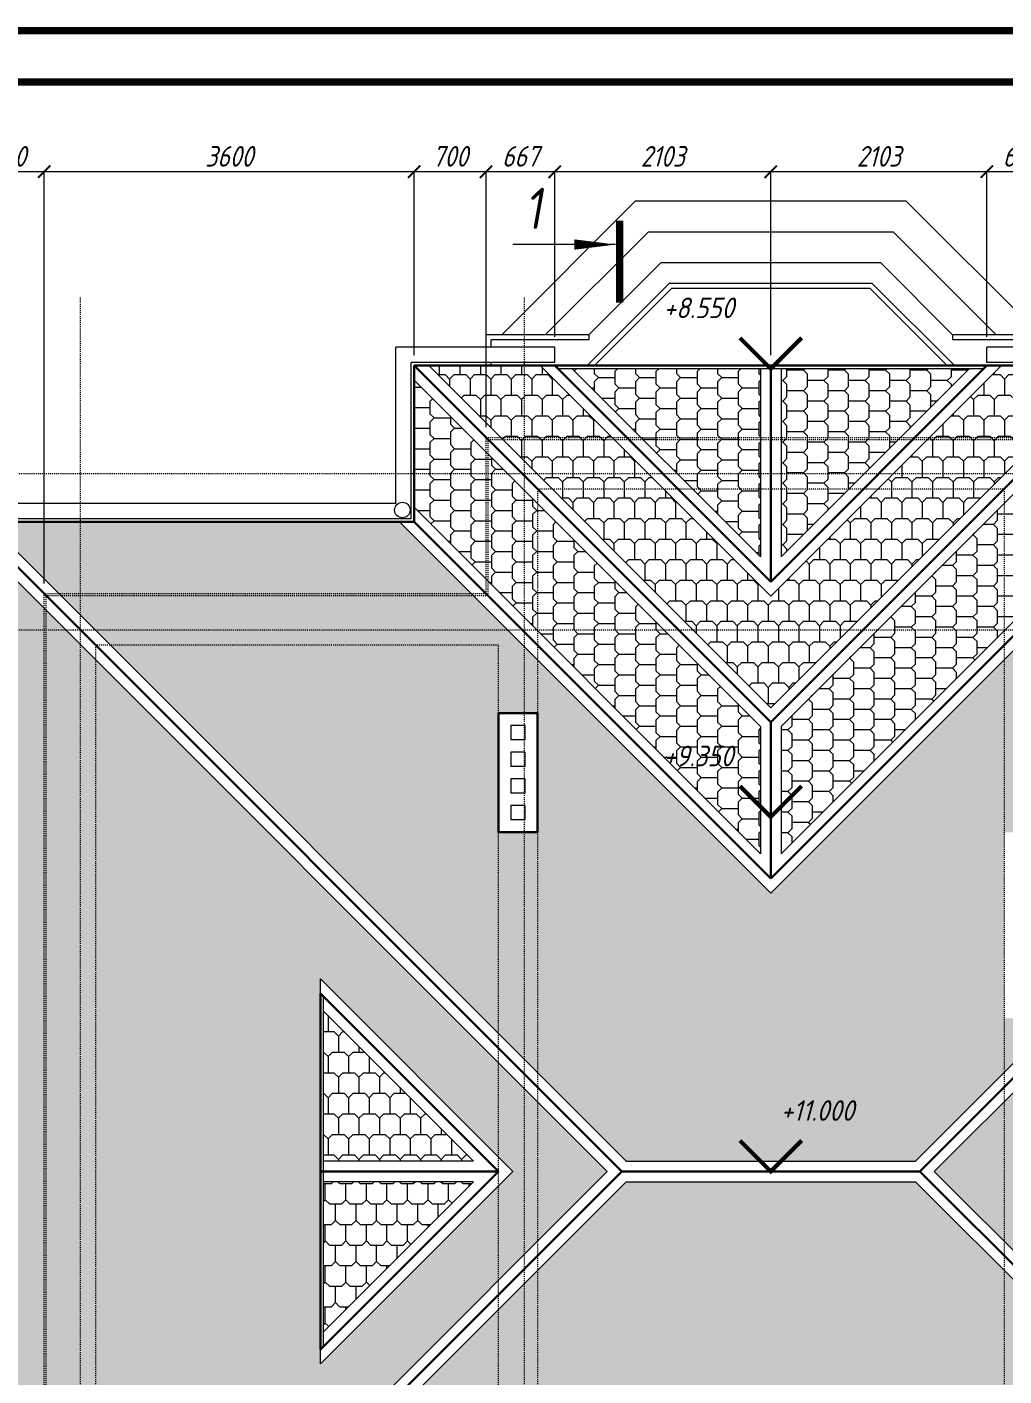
# Model space of a CAD drawing. Header units: millimetres. Extents: x 54 to 1314, y 20 to 614.
# Drawn here: x 992.3 to 1087.4, y 483 to 614.3 of the extents above; entities that cross this region are included whole.
import ezdxf

# ---------------------------------------------------------------- set-up
doc = ezdxf.new("R2010")
doc.units = ezdxf.units.MM
doc.linetypes.add('ACAD_ISO02W100', pattern=[15, 12, -3])
doc.linetypes.add('CENTER2', pattern=[1.125, 0.75, -0.125, 0.125, -0.125])
for name, color, linetype, lineweight in [('A_РАЗМ.ОСЕВ.', 4, 'Continuous', 13), ('А_ВТОРОЙ ПЛАН', 241, 'Continuous', 9), ('А_ВЫСОТН.ОТМЕТКИ', 161, 'Continuous', 20), ('А_НЕВИДИМЫЕ', 8, 'ACAD_ISO02W100', 9), ('А_ПЕРВЫЙ ПЛАН', 102, 'Continuous', 15), ('ЛИСТ', 7, 'Continuous', 18), ('ОСИ', 40, 'CENTER2', 18), ('ШТРИХОВКА', 93, 'Continuous', 9)]:
    doc.layers.add(name, color=color, linetype=linetype, lineweight=lineweight)
doc.styles.add('ROMANS', font='romans.shx', dxfattribs={"width": 0.8, "oblique": 15})
doc.dimstyles.new('100', dxfattribs={"dimtxt": 2, "dimasz": 1.2, "dimexe": 0, "dimexo": 1, "dimgap": 0.5, "dimtad": 1, "dimdec": 0, "dimlfac": 100, "dimdsep": 46, "dimtxsty": 'ROMANS', "dimblk1": 'ARCHTICK', "dimblk2": 'ARCHTICK', "dimsah": 1, "dimcen": 2, "dimclrd": 256, "dimclre": 256, "dimclrt": 256, "dimadec": 0, "dimazin": 2, "dimtfac": 1, "dimtdec": 0, "dimtmove": 1, "dimatfit": 3, "dimfxl": 1, "dimtvp": 1.5, "dimtolj": 1, "dimtzin": 0, "dimlwd": -1, "dimlwe": -1, "dimarcsym": 0})

# ---------------------------------------------------------------- blocks, each defined once
blk = doc.blocks.new('_ARCHTICK')
at = {"color": 0, "linetype": 'ByBlock', "const_width": 0.15}
blk.add_lwpolyline([(-0.5, -0.5), (0.5, 0.5)], dxfattribs=at)
blk = doc.blocks.new('*D469')
at = {"layer": 'A_РАЗМ.ОСЕВ.', "ltscale": 100, "transparency": 16777216}
for p, q in [((1085.75, 584.12), (1085.75, 600.18)), ((1092.42, 600.18), (1085.75, 600.18)), ((1092.42, 575.32), (1092.42, 600.18))]:
    blk.add_line(p, q, dxfattribs=at)
at = {"layer": 'Defpoints', "color": 0, "ltscale": 100, "transparency": 16777216}
for p in [(1085.75, 600.18), (1085.75, 583.12), (1092.42, 574.32)]:
    blk.add_point(p, dxfattribs=at)
at = {"layer": 'A_РАЗМ.ОСЕВ.', "ltscale": 100, "transparency": 16777216, "xscale": 1.2, "yscale": 1.2, "zscale": 1.2, "rotation": 180}
blk.add_blockref('_ARCHTICK', (1085.75, 600.18), dxfattribs=at)
at = {"layer": 'A_РАЗМ.ОСЕВ.', "ltscale": 100, "transparency": 16777216, "xscale": 1.2, "yscale": 1.2, "zscale": 1.2}
blk.add_blockref('_ARCHTICK', (1092.42, 600.18), dxfattribs=at)
at = {"layer": 'A_РАЗМ.ОСЕВ.', "ltscale": 100, "transparency": 16777216, "insert": (1089.09, 601.68), "char_height": 2, "attachment_point": 5, "style": 'ROMANS'}
blk.add_mtext('\\A1;667', dxfattribs=at)
blk = doc.blocks.new('*D470')
at = {"layer": 'A_РАЗМ.ОСЕВ.', "ltscale": 100, "transparency": 16777216}
for p, q in [((1064.72, 582.32), (1064.72, 600.18)), ((1085.75, 600.18), (1064.72, 600.18)), ((1085.75, 584.12), (1085.75, 600.18))]:
    blk.add_line(p, q, dxfattribs=at)
at = {"layer": 'Defpoints', "color": 0, "ltscale": 100, "transparency": 16777216}
for p in [(1064.72, 600.18), (1085.75, 583.12), (1064.72, 581.32)]:
    blk.add_point(p, dxfattribs=at)
at = {"layer": 'A_РАЗМ.ОСЕВ.', "ltscale": 100, "transparency": 16777216, "xscale": 1.2, "yscale": 1.2, "zscale": 1.2, "rotation": 180}
blk.add_blockref('_ARCHTICK', (1064.72, 600.18), dxfattribs=at)
at = {"layer": 'A_РАЗМ.ОСЕВ.', "ltscale": 100, "transparency": 16777216, "xscale": 1.2, "yscale": 1.2, "zscale": 1.2}
blk.add_blockref('_ARCHTICK', (1085.75, 600.18), dxfattribs=at)
at = {"layer": 'A_РАЗМ.ОСЕВ.', "ltscale": 100, "transparency": 16777216, "insert": (1075.24, 601.68), "char_height": 2, "attachment_point": 5, "style": 'ROMANS'}
blk.add_mtext('\\A1;2103', dxfattribs=at)
blk = doc.blocks.new('*D471')
at = {"layer": 'A_РАЗМ.ОСЕВ.', "ltscale": 100, "transparency": 16777216}
for p, q in [((1043.7, 584.12), (1043.7, 600.18)), ((1064.72, 600.18), (1043.7, 600.18)), ((1064.72, 582.32), (1064.72, 600.18))]:
    blk.add_line(p, q, dxfattribs=at)
at = {"layer": 'Defpoints', "color": 0, "ltscale": 100, "transparency": 16777216}
for p in [(1043.7, 600.18), (1043.7, 583.12), (1064.72, 581.32)]:
    blk.add_point(p, dxfattribs=at)
at = {"layer": 'A_РАЗМ.ОСЕВ.', "ltscale": 100, "transparency": 16777216, "xscale": 1.2, "yscale": 1.2, "zscale": 1.2, "rotation": 180}
blk.add_blockref('_ARCHTICK', (1043.7, 600.18), dxfattribs=at)
at = {"layer": 'A_РАЗМ.ОСЕВ.', "ltscale": 100, "transparency": 16777216, "xscale": 1.2, "yscale": 1.2, "zscale": 1.2}
blk.add_blockref('_ARCHTICK', (1064.72, 600.18), dxfattribs=at)
at = {"layer": 'A_РАЗМ.ОСЕВ.', "ltscale": 100, "transparency": 16777216, "insert": (1054.21, 601.68), "char_height": 2, "attachment_point": 5, "style": 'ROMANS'}
blk.add_mtext('\\A1;2103', dxfattribs=at)
blk = doc.blocks.new('*D472')
at = {"layer": 'A_РАЗМ.ОСЕВ.', "ltscale": 100, "transparency": 16777216}
for p, q in [((1037.02, 575.32), (1037.02, 600.18)), ((1043.7, 600.18), (1037.02, 600.18)), ((1043.7, 584.12), (1043.7, 600.18))]:
    blk.add_line(p, q, dxfattribs=at)
at = {"layer": 'Defpoints', "color": 0, "ltscale": 100, "transparency": 16777216}
for p in [(1037.02, 600.18), (1043.7, 583.12), (1037.02, 574.32)]:
    blk.add_point(p, dxfattribs=at)
at = {"layer": 'A_РАЗМ.ОСЕВ.', "ltscale": 100, "transparency": 16777216, "xscale": 1.2, "yscale": 1.2, "zscale": 1.2, "rotation": 180}
blk.add_blockref('_ARCHTICK', (1037.02, 600.18), dxfattribs=at)
at = {"layer": 'A_РАЗМ.ОСЕВ.', "ltscale": 100, "transparency": 16777216, "xscale": 1.2, "yscale": 1.2, "zscale": 1.2}
blk.add_blockref('_ARCHTICK', (1043.7, 600.18), dxfattribs=at)
at = {"layer": 'A_РАЗМ.ОСЕВ.', "ltscale": 100, "transparency": 16777216, "insert": (1040.36, 601.68), "char_height": 2, "attachment_point": 5, "style": 'ROMANS'}
blk.add_mtext('\\A1;667', dxfattribs=at)
blk = doc.blocks.new('*D473')
at = {"layer": 'A_РАЗМ.ОСЕВ.', "ltscale": 100, "transparency": 16777216}
for p, q in [((1030.02, 582.32), (1030.02, 600.18)), ((1037.02, 600.18), (1030.02, 600.18)), ((1037.02, 575.32), (1037.02, 600.18))]:
    blk.add_line(p, q, dxfattribs=at)
at = {"layer": 'Defpoints', "color": 0, "ltscale": 100, "transparency": 16777216}
for p in [(1030.02, 600.18), (1030.02, 581.32), (1037.02, 574.32)]:
    blk.add_point(p, dxfattribs=at)
at = {"layer": 'A_РАЗМ.ОСЕВ.', "ltscale": 100, "transparency": 16777216, "xscale": 1.2, "yscale": 1.2, "zscale": 1.2, "rotation": 180}
blk.add_blockref('_ARCHTICK', (1030.02, 600.18), dxfattribs=at)
at = {"layer": 'A_РАЗМ.ОСЕВ.', "ltscale": 100, "transparency": 16777216, "xscale": 1.2, "yscale": 1.2, "zscale": 1.2}
blk.add_blockref('_ARCHTICK', (1037.02, 600.18), dxfattribs=at)
at = {"layer": 'A_РАЗМ.ОСЕВ.', "ltscale": 100, "transparency": 16777216, "insert": (1033.52, 601.68), "char_height": 2, "attachment_point": 5, "style": 'ROMANS'}
blk.add_mtext('\\A1;700', dxfattribs=at)
blk = doc.blocks.new('*D474')
at = {"layer": 'A_РАЗМ.ОСЕВ.', "ltscale": 100, "transparency": 16777216}
for p, q in [((994.02, 560.12), (994.02, 600.18)), ((1030.02, 600.18), (994.02, 600.18)), ((1030.02, 582.32), (1030.02, 600.18))]:
    blk.add_line(p, q, dxfattribs=at)
at = {"layer": 'Defpoints', "color": 0, "ltscale": 100, "transparency": 16777216}
for p in [(994.02, 600.18), (1030.02, 581.32), (994.02, 559.12)]:
    blk.add_point(p, dxfattribs=at)
at = {"layer": 'A_РАЗМ.ОСЕВ.', "ltscale": 100, "transparency": 16777216, "xscale": 1.2, "yscale": 1.2, "zscale": 1.2, "rotation": 180}
blk.add_blockref('_ARCHTICK', (994.02, 600.18), dxfattribs=at)
at = {"layer": 'A_РАЗМ.ОСЕВ.', "ltscale": 100, "transparency": 16777216, "xscale": 1.2, "yscale": 1.2, "zscale": 1.2}
blk.add_blockref('_ARCHTICK', (1030.02, 600.18), dxfattribs=at)
at = {"layer": 'A_РАЗМ.ОСЕВ.', "ltscale": 100, "transparency": 16777216, "insert": (1012.02, 601.68), "char_height": 2, "attachment_point": 5, "style": 'ROMANS'}
blk.add_mtext('\\A1;3600', dxfattribs=at)
blk = doc.blocks.new('*D475')
at = {"layer": 'A_РАЗМ.ОСЕВ.', "ltscale": 100, "transparency": 16777216}
for p, q in [((987.02, 567.12), (987.02, 600.18)), ((994.02, 600.18), (987.02, 600.18)), ((994.02, 560.12), (994.02, 600.18))]:
    blk.add_line(p, q, dxfattribs=at)
at = {"layer": 'Defpoints', "color": 0, "ltscale": 100, "transparency": 16777216}
for p in [(987.02, 600.18), (987.02, 566.12), (994.02, 559.12)]:
    blk.add_point(p, dxfattribs=at)
at = {"layer": 'A_РАЗМ.ОСЕВ.', "ltscale": 100, "transparency": 16777216, "xscale": 1.2, "yscale": 1.2, "zscale": 1.2, "rotation": 180}
blk.add_blockref('_ARCHTICK', (987.02, 600.18), dxfattribs=at)
at = {"layer": 'A_РАЗМ.ОСЕВ.', "ltscale": 100, "transparency": 16777216, "xscale": 1.2, "yscale": 1.2, "zscale": 1.2}
blk.add_blockref('_ARCHTICK', (994.02, 600.18), dxfattribs=at)
at = {"layer": 'A_РАЗМ.ОСЕВ.', "ltscale": 100, "transparency": 16777216, "insert": (990.52, 601.68), "char_height": 2, "attachment_point": 5, "style": 'ROMANS'}
blk.add_mtext('\\A1;700', dxfattribs=at)

msp = doc.modelspace()

# ---------------------------------------------------------------- hatches: boundary and pattern name
at = {"layer": 'ШТРИХОВКА'}
h = msp.add_hatch(dxfattribs=at)
h.set_pattern_fill('SHINGLES', color=30, scale=4, angle=540, pattern_type=2)
h.set_pattern_definition([(180, (3867.065, -3983.595), (-2e-15, -4), [1.2, -0.8, 1.2, -0.8]), (180, (3866.065, -3985.595), (-2e-15, -4), [1.2, -0.8, 1.2, -0.8]), (270, (3867.465, -3983.995), (4, -3e-15), [1.6, -2.4]), (270, (3866.465, -3985.995), (4, -3e-15), [1.6, -2.4]), (270, (3865.465, -3983.995), (4, -3e-15), [1.6, -2.4]), (270, (3864.465, -3985.995), (4, -3e-15), [1.6, -2.4]), (45, (3867.465, -3983.9952), (3e-15, 4), [0.5656854, -5.0911688]), (45, (3865.465, -3983.9952), (3e-15, 4), [0.5656854, -5.0911688]), (45, (3866.465, -3985.9952), (3e-15, 4), [0.5656854, -5.0911688]), (45, (3864.465, -3985.9952), (3e-15, 4), [0.5656854, -5.0911688]), (315, (3867.065, -3983.5952), (4, -3e-15), [0.5656854, -5.0911688]), (315, (3866.065, -3985.5952), (4, -3e-15), [0.5656854, -5.0911688]), (315, (3865.065, -3983.5952), (4, -3e-15), [0.5656854, -5.0911688]), (315, (3864.065, -3985.5952), (4, -3e-15), [0.5656854, -5.0911688])])
h.paths.add_polyline_path([(1098.01, 581.317), (1087.167, 581.317), (1064.725, 558.874), (1042.282, 581.317), (1031.439, 581.317), (1064.725, 548.031)])
h = msp.add_hatch(dxfattribs=at)
h.set_pattern_fill('SHINGLES', color=30, scale=4, angle=630, pattern_type=2)
h.set_pattern_definition([(270, (5595.5505, 3265.743), (4, -2e-15), [1.2, -0.8, 1.2, -0.8]), (270, (5597.5505, 3264.743), (4, -2e-15), [1.2, -0.8, 1.2, -0.8]), (360, (5595.9505, 3266.143), (2e-15, 4), [1.6, -2.4]), (360, (5597.9505, 3265.143), (2e-15, 4), [1.6, -2.4]), (360, (5595.9505, 3264.143), (2e-15, 4), [1.6, -2.4]), (360, (5597.9505, 3263.143), (2e-15, 4), [1.6, -2.4]), (135, (5595.9505, 3266.143), (-4, 2e-15), [0.5656854, -5.0911688]), (135, (5595.9505, 3264.143), (-4, 2e-15), [0.5656854, -5.0911688]), (135, (5597.9505, 3265.143), (-4, 2e-15), [0.5656854, -5.0911688]), (135, (5597.9505, 3263.143), (-4, 2e-15), [0.5656854, -5.0911688]), (45, (5595.5505, 3265.743), (2e-15, 4), [0.5656854, -5.0911688]), (45, (5597.5505, 3264.743), (2e-15, 4), [0.5656854, -5.0911688]), (45, (5595.5505, 3263.743), (2e-15, 4), [0.5656854, -5.0911688]), (45, (5597.5505, 3262.743), (2e-15, 4), [0.5656854, -5.0911688])])
h.paths.add_polyline_path([(1063.725, 581.017), (1045.41, 581.017), (1063.725, 562.702)])
h = msp.add_hatch(dxfattribs=at)
h.set_pattern_fill('SHINGLES', color=30, scale=4, angle=810, pattern_type=2)
h.set_pattern_definition([(90, (-3465.705, -2357.729), (-4, 2e-15), [1.2, -0.8, 1.2, -0.8]), (90, (-3467.705, -2356.729), (-4, 2e-15), [1.2, -0.8, 1.2, -0.8]), (180, (-3466.105, -2358.129), (-2e-15, -4), [1.6, -2.4]), (180, (-3468.105, -2357.129), (-2e-15, -4), [1.6, -2.4]), (180, (-3466.105, -2356.129), (-2e-15, -4), [1.6, -2.4]), (180, (-3468.105, -2355.129), (-2e-15, -4), [1.6, -2.4]), (315, (-3466.105, -2358.129), (4, -3e-15), [0.5656854, -5.0911688]), (315, (-3466.105, -2356.129), (4, -3e-15), [0.5656854, -5.0911688]), (315, (-3468.105, -2357.129), (4, -3e-15), [0.5656854, -5.0911688]), (315, (-3468.105, -2355.129), (4, -3e-15), [0.5656854, -5.0911688]), (225, (-3465.705, -2357.729), (-3e-15, -4), [0.5656854, -5.0911688]), (225, (-3467.705, -2356.729), (-3e-15, -4), [0.5656854, -5.0911688]), (225, (-3465.705, -2355.729), (-3e-15, -4), [0.5656854, -5.0911688]), (225, (-3467.705, -2354.729), (-3e-15, -4), [0.5656854, -5.0911688])])
h.paths.add_polyline_path([(1084.039, 581.017), (1065.725, 581.017), (1065.725, 562.702)])
h = msp.add_hatch(dxfattribs=at)
h.set_pattern_fill('SHINGLES', color=30, scale=4, angle=630, pattern_type=2)
h.set_pattern_definition([(270, (5595.5505, 3231.8287), (4, -2e-15), [1.2, -0.8, 1.2, -0.8]), (270, (5597.5505, 3230.8287), (4, -2e-15), [1.2, -0.8, 1.2, -0.8]), (360, (5595.9505, 3232.2287), (2e-15, 4), [1.6, -2.4]), (360, (5597.9505, 3231.2287), (2e-15, 4), [1.6, -2.4]), (360, (5595.9505, 3230.2287), (2e-15, 4), [1.6, -2.4]), (360, (5597.9505, 3229.2287), (2e-15, 4), [1.6, -2.4]), (135, (5595.9505, 3232.2287), (-4, 2e-15), [0.5656854, -5.0911688]), (135, (5595.9505, 3230.2287), (-4, 2e-15), [0.5656854, -5.0911688]), (135, (5597.9505, 3231.2287), (-4, 2e-15), [0.5656854, -5.0911688]), (135, (5597.9505, 3229.2287), (-4, 2e-15), [0.5656854, -5.0911688]), (45, (5595.5505, 3231.8287), (2e-15, 4), [0.5656854, -5.0911688]), (45, (5597.5505, 3230.8287), (2e-15, 4), [0.5656854, -5.0911688]), (45, (5595.5505, 3229.8287), (2e-15, 4), [0.5656854, -5.0911688]), (45, (5597.5505, 3228.8287), (2e-15, 4), [0.5656854, -5.0911688])])
h.paths.add_polyline_path([(1030.025, 567.531), (1030.025, 579.902), (1063.725, 546.202), (1063.725, 533.831)])
h = msp.add_hatch(dxfattribs=at)
h.set_pattern_fill('SHINGLES', color=30, scale=4, angle=810, pattern_type=2)
h.set_pattern_definition([(90, (-3433.205, -2357.729), (-4, 2e-15), [1.2, -0.8, 1.2, -0.8]), (90, (-3435.205, -2356.729), (-4, 2e-15), [1.2, -0.8, 1.2, -0.8]), (180, (-3433.605, -2358.129), (-2e-15, -4), [1.6, -2.4]), (180, (-3435.605, -2357.129), (-2e-15, -4), [1.6, -2.4]), (180, (-3433.605, -2356.129), (-2e-15, -4), [1.6, -2.4]), (180, (-3435.605, -2355.129), (-2e-15, -4), [1.6, -2.4]), (315, (-3433.605, -2358.129), (4, -3e-15), [0.5656854, -5.0911688]), (315, (-3433.605, -2356.129), (4, -3e-15), [0.5656854, -5.0911688]), (315, (-3435.605, -2357.129), (4, -3e-15), [0.5656854, -5.0911688]), (315, (-3435.605, -2355.129), (4, -3e-15), [0.5656854, -5.0911688]), (225, (-3433.205, -2357.729), (-3e-15, -4), [0.5656854, -5.0911688]), (225, (-3435.205, -2356.729), (-3e-15, -4), [0.5656854, -5.0911688]), (225, (-3433.205, -2355.729), (-3e-15, -4), [0.5656854, -5.0911688]), (225, (-3435.205, -2354.729), (-3e-15, -4), [0.5656854, -5.0911688])])
h.paths.add_polyline_path([(1099.425, 567.531), (1065.725, 533.831), (1065.725, 546.202), (1099.425, 579.902)])
h = msp.add_hatch(dxfattribs=at)
h.set_pattern_fill('SHINGLES', color=30, scale=4, angle=540, pattern_type=2)
h.set_pattern_definition([(180, (3880.151, -4027.9094), (-2e-15, -4), [1.2, -0.8, 1.2, -0.8]), (180, (3879.151, -4029.9094), (-2e-15, -4), [1.2, -0.8, 1.2, -0.8]), (270, (3880.551, -4028.3094), (4, -3e-15), [1.6, -2.4]), (270, (3879.551, -4030.3094), (4, -3e-15), [1.6, -2.4]), (270, (3878.551, -4028.3094), (4, -3e-15), [1.6, -2.4]), (270, (3877.551, -4030.3094), (4, -3e-15), [1.6, -2.4]), (45, (3880.551, -4028.3094), (3e-15, 4), [0.5656854, -5.0911688]), (45, (3878.551, -4028.3094), (3e-15, 4), [0.5656854, -5.0911688]), (45, (3879.551, -4030.3094), (3e-15, 4), [0.5656854, -5.0911688]), (45, (3877.551, -4030.3094), (3e-15, 4), [0.5656854, -5.0911688]), (315, (3880.151, -4027.9094), (4, -3e-15), [0.5656854, -5.0911688]), (315, (3879.151, -4029.9094), (4, -3e-15), [0.5656854, -5.0911688]), (315, (3878.151, -4027.9094), (4, -3e-15), [0.5656854, -5.0911688]), (315, (3877.151, -4029.9094), (4, -3e-15), [0.5656854, -5.0911688])])
h.paths.add_polyline_path([(1038.225, 547.517), (1042.025, 547.517), (1042.025, 535.917), (1038.225, 535.917)], flags=16)
h.paths.add_polyline_path([(1064.725, 530.002), (1028.61, 566.117), (988.439, 566.117), (1050.639, 503.917), (1078.81, 503.917), (1141.01, 566.117), (1100.839, 566.117)])
h.paths.add_polyline_path([(1091.225, 517.817), (1087.425, 517.817), (1087.425, 535.917), (1091.225, 535.917)], flags=16)
h = msp.add_hatch(dxfattribs=at)
h.set_pattern_fill('SHINGLES', color=30, scale=4, angle=630, pattern_type=2)
h.set_pattern_definition([(270, (5581.6363, 3305.257), (4, -4e-15), [1.2, -0.8, 1.2, -0.8]), (270, (5583.6363, 3304.257), (4, -4e-15), [1.2, -0.8, 1.2, -0.8]), (360, (5582.0363, 3305.657), (4e-15, 4), [1.6, -2.4]), (360, (5584.0363, 3304.657), (4e-15, 4), [1.6, -2.4]), (360, (5582.0363, 3303.657), (4e-15, 4), [1.6, -2.4]), (360, (5584.0363, 3302.657), (4e-15, 4), [1.6, -2.4]), (135, (5582.0363, 3305.657), (-4, 4e-15), [0.5656854, -5.0911688]), (135, (5582.0363, 3303.657), (-4, 4e-15), [0.5656854, -5.0911688]), (135, (5584.0363, 3304.657), (-4, 4e-15), [0.5656854, -5.0911688]), (135, (5584.0363, 3302.657), (-4, 4e-15), [0.5656854, -5.0911688]), (45, (5581.6363, 3305.257), (4e-15, 4), [0.5656854, -5.0911688]), (45, (5583.6363, 3304.257), (4e-15, 4), [0.5656854, -5.0911688]), (45, (5581.6363, 3303.257), (4e-15, 4), [0.5656854, -5.0911688]), (45, (5583.6363, 3302.257), (4e-15, 4), [0.5656854, -5.0911688])])
h.paths.add_polyline_path([(987.025, 441.131), (1048.81, 502.917), (987.025, 564.702)])
h.paths.add_polyline_path([(1020.904, 484.182), (1020.904, 521.651), (1039.639, 502.917)])
h = msp.add_hatch(dxfattribs=at)
h.set_pattern_fill('SHINGLES', color=30, scale=4, angle=450, pattern_type=2)
h.set_pattern_definition([(90, (-3452.187, -2299.424), (-4, 3e-15), [1.2, -0.8, 1.2, -0.8]), (90, (-3454.187, -2298.424), (-4, 3e-15), [1.2, -0.8, 1.2, -0.8]), (180, (-3452.587, -2299.824), (-3e-15, -4), [1.6, -2.4]), (180, (-3454.587, -2298.824), (-3e-15, -4), [1.6, -2.4]), (180, (-3452.587, -2297.824), (-3e-15, -4), [1.6, -2.4]), (180, (-3454.587, -2296.824), (-3e-15, -4), [1.6, -2.4]), (315, (-3452.5872, -2299.824), (4, -4e-15), [0.5656854, -5.0911688]), (315, (-3452.5872, -2297.824), (4, -4e-15), [0.5656854, -5.0911688]), (315, (-3454.5872, -2298.824), (4, -4e-15), [0.5656854, -5.0911688]), (315, (-3454.5872, -2296.824), (4, -4e-15), [0.5656854, -5.0911688]), (225, (-3452.1872, -2299.424), (-4e-15, -4), [0.5656854, -5.0911688]), (225, (-3454.1872, -2298.424), (-4e-15, -4), [0.5656854, -5.0911688]), (225, (-3452.1872, -2297.424), (-4e-15, -4), [0.5656854, -5.0911688]), (225, (-3454.1872, -2296.424), (-4e-15, -4), [0.5656854, -5.0911688])])
h.paths.add_polyline_path([(1142.425, 441.131), (1142.425, 564.702), (1080.639, 502.917)])
h.paths.add_polyline_path([(1108.545, 521.651), (1108.545, 484.182), (1089.81, 502.917)])
h = msp.add_hatch(dxfattribs=at)
h.set_pattern_fill('SHINGLES', color=30, scale=4, angle=900, pattern_type=2)
h.set_pattern_definition([(180, (3956.2417, -4027.513), (-3e-15, -4), [1.2, -0.8, 1.2, -0.8]), (180, (3955.2417, -4029.513), (-3e-15, -4), [1.2, -0.8, 1.2, -0.8]), (270, (3956.6417, -4027.913), (4, -4e-15), [1.6, -2.4]), (270, (3955.6417, -4029.913), (4, -4e-15), [1.6, -2.4]), (270, (3954.6417, -4027.913), (4, -4e-15), [1.6, -2.4]), (270, (3953.6417, -4029.913), (4, -4e-15), [1.6, -2.4]), (45, (3956.6417, -4027.9132), (4e-15, 4), [0.5656854, -5.0911688]), (45, (3954.6417, -4027.9132), (4e-15, 4), [0.5656854, -5.0911688]), (45, (3955.6417, -4029.9132), (4e-15, 4), [0.5656854, -5.0911688]), (45, (3953.6417, -4029.9132), (4e-15, 4), [0.5656854, -5.0911688]), (315, (3956.2417, -4027.5132), (4, -4e-15), [0.5656854, -5.0911688]), (315, (3955.2417, -4029.5132), (4, -4e-15), [0.5656854, -5.0911688]), (315, (3954.2417, -4027.5132), (4, -4e-15), [0.5656854, -5.0911688]), (315, (3953.2417, -4029.5132), (4, -4e-15), [0.5656854, -5.0911688])])
h.paths.add_polyline_path([(1021.204, 518.523), (1021.204, 503.917), (1035.81, 503.917)])
h = msp.add_hatch(dxfattribs=at)
h.set_pattern_fill('SHINGLES', color=30, scale=4, angle=720, pattern_type=2)
h.set_pattern_definition([(360, (-1750.7018, 5032.7425), (3e-15, 4), [1.2, -0.8, 1.2, -0.8]), (360, (-1749.7018, 5034.7425), (3e-15, 4), [1.2, -0.8, 1.2, -0.8]), (90, (-1751.1018, 5033.1425), (-4, 3e-15), [1.6, -2.4]), (90, (-1750.1018, 5035.1425), (-4, 3e-15), [1.6, -2.4]), (90, (-1749.1018, 5033.1425), (-4, 3e-15), [1.6, -2.4]), (90, (-1748.1018, 5035.1425), (-4, 3e-15), [1.6, -2.4]), (225, (-1751.1018, 5033.1425), (-4e-15, -4), [0.5656854, -5.0911688]), (225, (-1749.1018, 5033.1425), (-4e-15, -4), [0.5656854, -5.0911688]), (225, (-1750.1018, 5035.1425), (-4e-15, -4), [0.5656854, -5.0911688]), (225, (-1748.1018, 5035.1425), (-4e-15, -4), [0.5656854, -5.0911688]), (135, (-1750.7018, 5032.7425), (-4, 3e-15), [0.5656854, -5.0911688]), (135, (-1749.7018, 5034.7425), (-4, 3e-15), [0.5656854, -5.0911688]), (135, (-1748.7018, 5032.7425), (-4, 3e-15), [0.5656854, -5.0911688]), (135, (-1747.7018, 5034.7425), (-4, 3e-15), [0.5656854, -5.0911688])])
h.paths.add_polyline_path([(1064.725, 462.159), (1087.167, 439.717), (1141.01, 439.717), (1078.81, 501.917), (1050.639, 501.917), (988.439, 439.717), (1042.282, 439.717)])
h.paths.add_polyline_path([(1044.525, 469.317), (1038.225, 469.317), (1038.225, 479.517), (1042.025, 479.517), (1042.025, 475.517), (1044.525, 475.517)], flags=16)
h = msp.add_hatch(dxfattribs=at)
h.set_pattern_fill('SHINGLES', color=30, scale=4, angle=720, pattern_type=2)
h.set_pattern_definition([(360, (-1667.23, 5033.7425), (3e-15, 4), [1.2, -0.8, 1.2, -0.8]), (360, (-1666.23, 5035.7425), (3e-15, 4), [1.2, -0.8, 1.2, -0.8]), (90, (-1667.63, 5034.1425), (-4, 3e-15), [1.6, -2.4]), (90, (-1666.63, 5036.1425), (-4, 3e-15), [1.6, -2.4]), (90, (-1665.63, 5034.1425), (-4, 3e-15), [1.6, -2.4]), (90, (-1664.63, 5036.1425), (-4, 3e-15), [1.6, -2.4]), (225, (-1667.6302, 5034.1425), (-4e-15, -4), [0.5656854, -5.0911688]), (225, (-1665.6302, 5034.1425), (-4e-15, -4), [0.5656854, -5.0911688]), (225, (-1666.6302, 5036.1425), (-4e-15, -4), [0.5656854, -5.0911688]), (225, (-1664.6302, 5036.1425), (-4e-15, -4), [0.5656854, -5.0911688]), (135, (-1667.2302, 5033.7425), (-4, 3e-15), [0.5656854, -5.0911688]), (135, (-1666.2302, 5035.7425), (-4, 3e-15), [0.5656854, -5.0911688]), (135, (-1665.2302, 5033.7425), (-4, 3e-15), [0.5656854, -5.0911688]), (135, (-1664.2302, 5035.7425), (-4, 3e-15), [0.5656854, -5.0911688])])
h.paths.add_polyline_path([(1021.204, 501.917), (1021.204, 487.31), (1035.81, 501.917)])

# ---------------------------------------------------------------- linework, layer by layer
at = {"layer": 'А_ВТОРОЙ ПЛАН'}
for p, q in [((1038.539, 584.317), (1051.537, 597.314)), ((1077.912, 597.314), (1051.537, 597.314)), ((1090.91, 584.317), (1077.912, 597.314)), ((1042.782, 584.317), (1052.78, 594.314)), ((1076.669, 594.314), (1052.78, 594.314)), ((1086.667, 584.317), (1076.669, 594.314)), ((1047.025, 584.317), (1054.022, 591.314)), ((1075.427, 591.314), (1054.022, 591.314)), ((1082.425, 584.317), (1075.427, 591.314)), ((1046.853, 581.317), (1054.851, 589.314)), ((1047.56, 581.317), (1055.058, 588.814)), ((1074.598, 589.314), (1054.851, 589.314)), ((1074.391, 588.814), (1055.058, 588.814)), ((1081.889, 581.317), (1074.391, 588.814)), ((1082.596, 581.317), (1074.598, 589.314)), ((1047.025, 584.317), (1037.025, 584.317)), ((1037.025, 583.117), (1037.025, 584.317)), ((1047.025, 584.317), (1047.025, 583.817)), ((1092.425, 584.317), (1082.425, 584.317)), ((1082.425, 584.317), (1082.425, 583.817)), ((1047.025, 583.817), (1037.525, 583.817)), ((1037.525, 583.117), (1037.525, 583.817)), ((1091.925, 583.817), (1082.425, 583.817)), ((1037.025, 581.317), (1037.025, 581.617)), ((1037.525, 581.317), (1037.525, 581.617))]:
    msp.add_line(p, q, dxfattribs=at)
at = {"layer": 'А_ВЫСОТН.ОТМЕТКИ'}
for points in [[(1051.863, 585.06, 0, 0, 0), (1064.725, 585.06, 0, 0, 0), (1064.725, 581.017, 0.4, 0.4, 0), (1067.725, 584.017, 0.4, 0.4, 0), (1064.725, 581.017, 0.4, 0.4, 0), (1061.725, 584.017, 0.4, 0.4, 0)], [(1051.863, 541.452, 0, 0, 0), (1064.725, 541.452, 0, 0, 0), (1064.725, 537.408, 0.4, 0.4, 0), (1067.725, 540.408, 0.4, 0.4, 0), (1064.725, 537.408, 0.4, 0.4, 0), (1061.725, 540.408, 0.4, 0.4, 0)], [(1077.586, 506.96, 0, 0, 0), (1064.725, 506.96, 0, 0, 0), (1064.725, 502.917, 0.4, 0.4, 0), (1061.725, 505.917, 0.4, 0.4, 0), (1064.725, 502.917, 0.4, 0.4, 0), (1067.725, 505.917, 0.4, 0.4, 0)]]:
    msp.add_lwpolyline(points, format="xyseb", dxfattribs=at)
at = {"layer": 'А_НЕВИДИМЫЕ', "ltscale": 0.0001}
for p, q in [((1037.025, 574.317), (1092.425, 574.317)), ((1037.025, 559.117), (1037.025, 574.317)), ((1037.225, 574.117), (1092.225, 574.117)), ((1037.225, 558.917), (1037.225, 574.117)), ((1042.025, 569.317), (1087.425, 569.317)), ((1042.025, 569.317), (1042.025, 451.717)), ((1087.425, 569.317), (1087.425, 451.717)), ((1037.025, 559.117), (994.025, 559.117)), ((994.025, 446.717), (994.025, 559.117)), ((1037.225, 558.917), (994.225, 558.917)), ((994.225, 446.917), (994.225, 558.917)), ((1038.225, 554.117), (999.025, 554.117)), ((999.025, 554.117), (999.025, 451.717)), ((1038.225, 451.717), (1038.225, 554.117))]:
    msp.add_line(p, q, dxfattribs=at)
at = {"layer": 'А_ПЕРВЫЙ ПЛАН', "ltscale": 100}
for p, q in [((1043.696, 583.117), (1028.225, 583.117)), ((1028.225, 567.917), (1028.225, 583.117)), ((1043.696, 581.617), (1043.696, 583.117)), ((1101.225, 583.117), (1085.753, 583.117)), ((1085.753, 581.617), (1085.753, 583.117)), ((1043.696, 581.617), (1029.725, 581.617)), ((1029.725, 566.417), (1029.725, 581.617)), ((1099.725, 581.617), (1085.753, 581.617)), ((1064.725, 548.031), (1031.439, 581.317)), ((1064.725, 558.874), (1042.282, 581.317)), ((1085.453, 581.017), (1043.996, 581.017)), ((1063.725, 562.702), (1045.41, 581.017)), ((1063.725, 581.017), (1063.725, 562.702)), ((1098.01, 581.317), (1064.725, 548.031)), ((1064.725, 558.874), (1087.167, 581.317)), ((1065.725, 581.017), (1065.725, 562.702)), ((1065.725, 562.702), (1084.039, 581.017)), ((1063.725, 546.202), (1030.025, 579.902)), ((1099.425, 579.902), (1065.725, 546.202)), ((1028.225, 567.917), (985.225, 567.917)), ((1063.725, 533.831), (1030.025, 567.531)), ((1065.725, 533.831), (1099.425, 567.531)), ((1029.725, 566.417), (986.725, 566.417)), ((1050.639, 503.917), (988.439, 566.117)), ((1064.725, 530.002), (1028.61, 566.117)), ((1064.725, 530.002), (1100.839, 566.117)), ((1078.81, 503.917), (1141.01, 566.117)), ((1048.81, 502.917), (987.025, 564.702)), ((1080.639, 502.917), (1142.425, 564.702)), ((1039.425, 546.317), (1039.425, 544.917)), ((1040.825, 546.317), (1039.425, 546.317)), ((1040.825, 544.917), (1040.825, 546.317)), ((1063.725, 546.202), (1063.725, 533.831)), ((1065.725, 546.202), (1065.725, 533.831)), ((1040.825, 544.917), (1039.425, 544.917)), ((1039.425, 543.717), (1039.425, 542.317)), ((1040.825, 543.717), (1039.425, 543.717)), ((1040.825, 542.317), (1040.825, 543.717)), ((1040.825, 542.317), (1039.425, 542.317)), ((1039.425, 541.117), (1039.425, 539.717)), ((1040.825, 541.117), (1039.425, 541.117)), ((1040.825, 539.717), (1040.825, 541.117)), ((1040.825, 539.717), (1039.425, 539.717)), ((1039.425, 538.517), (1039.425, 537.117)), ((1040.825, 538.517), (1039.425, 538.517)), ((1040.825, 537.117), (1040.825, 538.517)), ((1040.825, 537.117), (1039.425, 537.117)), ((1020.904, 520.237), (1020.904, 521.651)), ((1039.639, 502.917), (1020.904, 521.651)), ((1021.204, 485.896), (1021.204, 519.937)), ((1035.81, 503.917), (1021.204, 518.523)), ((1048.81, 502.917), (987.025, 441.131)), ((1039.639, 502.917), (1020.904, 484.182)), ((1035.81, 503.917), (1021.204, 503.917)), ((1050.639, 503.917), (1078.81, 503.917)), ((1080.639, 502.917), (1142.425, 441.131)), ((1050.639, 501.917), (988.439, 439.717)), ((1035.81, 501.917), (1021.204, 487.31)), ((1035.81, 501.917), (1021.204, 501.917)), ((1050.639, 501.917), (1078.81, 501.917)), ((1078.81, 501.917), (1141.01, 439.717)), ((1020.904, 484.182), (1020.904, 485.596))]:
    msp.add_line(p, q, dxfattribs=at)
at = {"layer": 'А_ПЕРВЫЙ ПЛАН', "lineweight": 30, "ltscale": 100}
for p, q in [((1099.425, 581.317), (1030.025, 581.317)), ((1030.025, 566.117), (1030.025, 581.317)), ((1064.725, 546.617), (1030.025, 581.317)), ((1064.725, 560.288), (1043.696, 581.317)), ((1099.425, 581.317), (1064.725, 546.617)), ((1064.725, 581.317), (1064.725, 560.288)), ((1064.725, 560.288), (1085.753, 581.317)), ((1030.025, 566.117), (987.025, 566.117)), ((1050.225, 502.917), (987.025, 566.117)), ((1064.725, 531.417), (1030.025, 566.117)), ((1064.725, 531.417), (1099.425, 566.117)), ((1079.225, 502.917), (1142.425, 566.117)), ((1064.725, 546.617), (1064.725, 531.417)), ((1020.904, 485.596), (1020.904, 520.237)), ((1038.225, 502.917), (1020.904, 520.237)), ((1050.225, 502.917), (987.025, 439.717)), ((1038.225, 502.917), (1020.904, 485.596)), ((1038.225, 502.917), (1020.904, 502.917)), ((1050.225, 502.917), (1079.225, 502.917)), ((1079.225, 502.917), (1142.425, 439.717))]:
    msp.add_line(p, q, dxfattribs=at)
msp.add_lwpolyline([(1038.225, 547.517), (1042.025, 547.517), (1042.025, 535.917), (1038.225, 535.917)], close=True, dxfattribs=at)
at = {"layer": 'А_ПЕРВЫЙ ПЛАН', "ltscale": 100}
msp.add_circle((1028.874, 567.267), 0.75, dxfattribs=at)
at = {"layer": 'ЛИСТ'}
msp.add_line((1049.624, 593.098), (1039.624, 593.098), dxfattribs=at)
at = {"layer": 'ЛИСТ', "const_width": 0.7}
for points in [[(894.025, 316.917), (1314.025, 316.917), (1314.025, 613.917), (894.025, 613.917)], [(914.025, 321.917), (1309.025, 321.917), (1309.025, 608.917), (914.025, 608.917)]]:
    msp.add_lwpolyline(points, close=True, dxfattribs=at)
msp.add_lwpolyline([(1050.026, 595.427), (1050.026, 587.427)], dxfattribs=at)
at = {"layer": 'ЛИСТ', "lineweight": 60}
msp.add_lwpolyline([(1049.624, 593.098, 0, 1, 0), (1045.624, 593.098, 0, 0, 0)], format="xyseb", dxfattribs=at)
at = {"layer": 'ОСИ', "ltscale": 0.01}
for p, q in [((997.525, 587.944), (997.525, 404.005)), ((1040.725, 587.944), (1040.725, 404.005)), ((970.389, 570.817), (1157.415, 570.817)), ((970.389, 555.617), (1157.415, 555.617))]:
    msp.add_line(p, q, dxfattribs=at)

# ---------------------------------------------------------------- texts
at = {"layer": 'А_ВЫСОТН.ОТМЕТКИ', "style": 'ROMANS', "oblique": 15, "width": 0.85}
for s, p in [('+8.550', (1054.286, 585.94)), ('+9.350', (1054.286, 542.332)), ('+11.000', (1065.692, 507.84))]:
    msp.add_text(s, height=2, dxfattribs=at).set_placement(p)
at = {"layer": 'ЛИСТ', "style": 'ROMANS', "oblique": 10, "width": 0.8}
msp.add_text('1', height=4, dxfattribs=at).set_placement((1040.782, 594.623))

# ---------------------------------------------------------------- dimensions: what is measured, and where the dimension line sits
at = {"layer": 'A_РАЗМ.ОСЕВ.', "ltscale": 100}
for base, p1, p2, picture, middle in [((987.025, 600.182), (994.025, 559.117), (987.025, 566.117), '*D475', (990.525, 601.682)), ((994.025, 600.182), (1030.025, 581.317), (994.025, 559.117), '*D474', (1012.025, 601.682)), ((1030.025, 600.182), (1037.025, 574.317), (1030.025, 581.317), '*D473', (1033.525, 601.682)), ((1037.025, 600.182), (1043.696, 583.117), (1037.025, 574.317), '*D472', (1040.36, 601.682)), ((1043.696, 600.182), (1064.725, 581.317), (1043.696, 583.117), '*D471', (1054.21, 601.682)), ((1064.725, 600.182), (1085.753, 583.117), (1064.725, 581.317), '*D470', (1075.239, 601.682)), ((1085.753, 600.182), (1092.425, 574.317), (1085.753, 583.117), '*D469', (1089.089, 601.682))]:
    dim = msp.add_linear_dim(base=base, p1=p1, p2=p2, dimstyle='100', dxfattribs=at)
    dim.commit()
    dim.dimension.update_dxf_attribs({"geometry": picture, "text_midpoint": middle})

doc.saveas('drawing.dxf')
